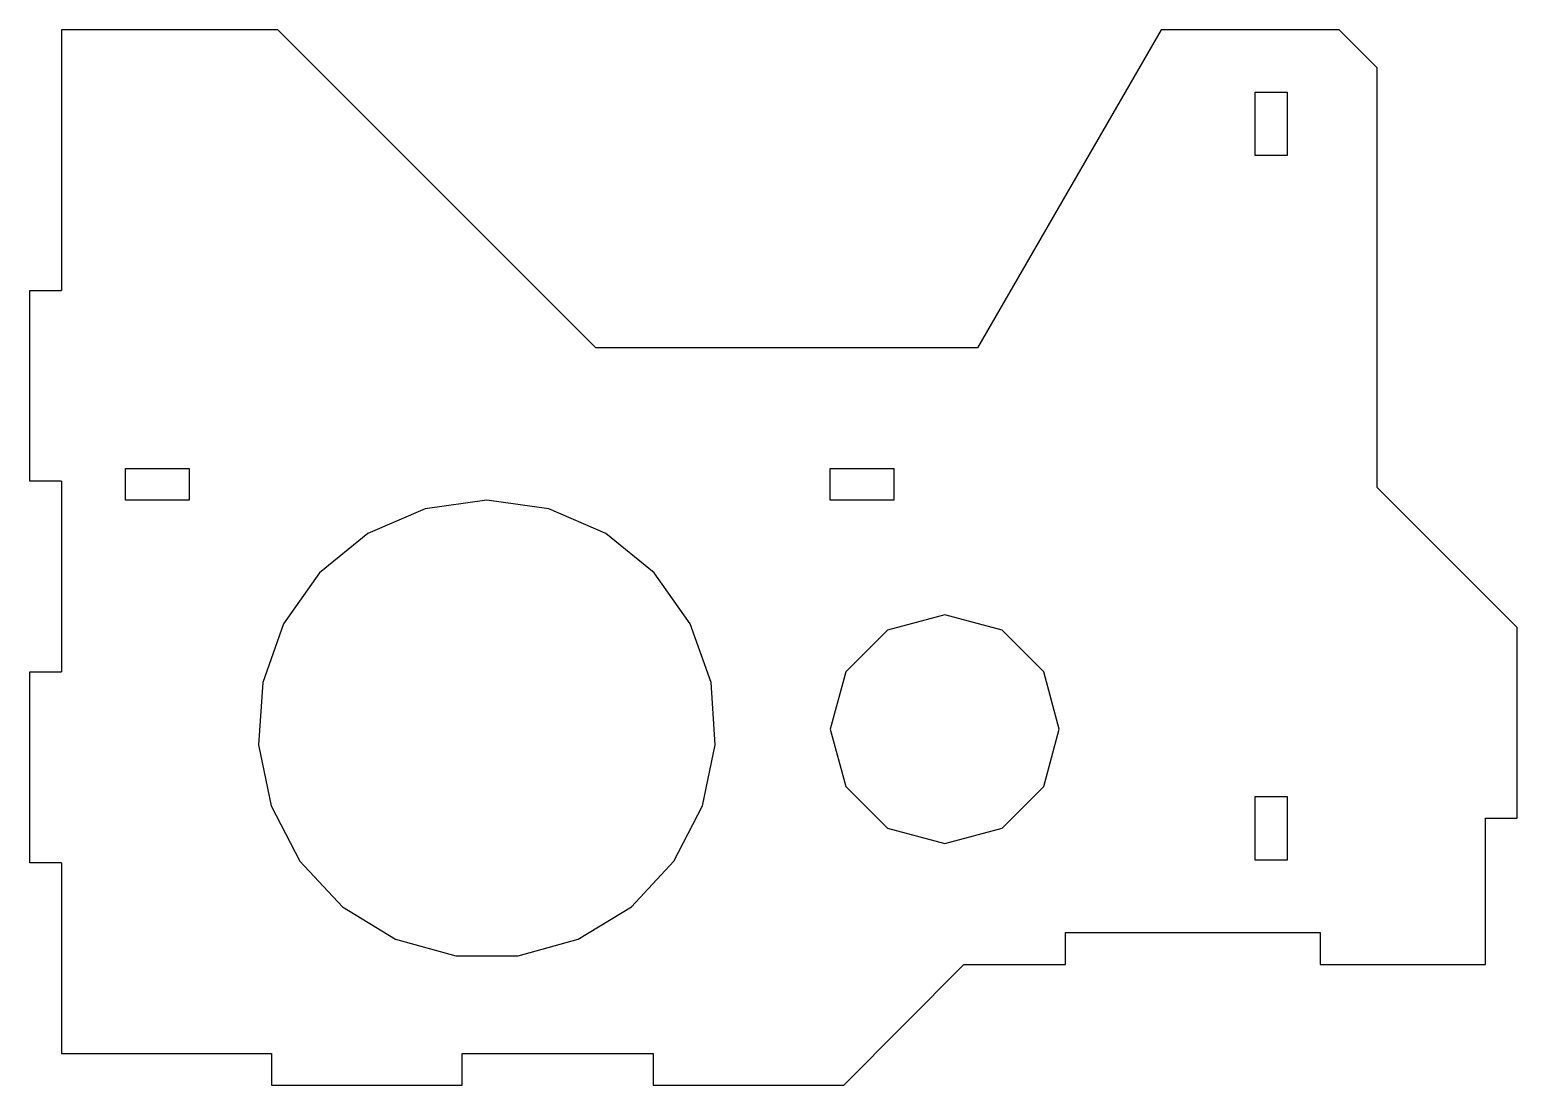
# Model space of a CAD drawing. Extents: x -58 to 59, y -36 to 47.
import ezdxf

# ---------------------------------------------------------------- set-up
doc = ezdxf.new("R2010")
doc.units = 0
doc.layers.get('0').update_dxf_attribs({"linetype": 'continuous'})

# ---------------------------------------------------------------- blocks, each defined once
blk = doc.blocks.new('SHAPE2DVIEW018')
at = {"color": 0}
for p, q in [((-38.43, 47), (-55.43, 47)), ((-55.43, 47), (-55.43, 26.5)), ((-13.43, 22), (-38.43, 47)), ((31, 47), (16.57, 22)), ((45, 47), (31, 47)), ((48, 44), (45, 47)), ((48, 11), (48, 44)), ((38.4, 37.1), (38.4, 42.1)), ((38.4, 42.1), (40.9, 42.1)), ((40.9, 42.1), (40.9, 37.1)), ((40.9, 37.1), (38.4, 37.1)), ((-57.93, 26.5), (-55.43, 26.5)), ((-57.93, 11.5), (-57.93, 26.5)), ((16.57, 22), (-13.43, 22)), ((-50.4, 10), (-50.4, 12.5)), ((-50.4, 12.5), (-45.4, 12.5)), ((-45.4, 12.5), (-45.4, 10)), ((5, 10), (5, 12.5)), ((5, 12.5), (10, 12.5)), ((10, 12.5), (10, 10)), ((-55.43, 11.5), (-57.93, 11.5)), ((-55.43, 11.5), (-55.43, -3.5)), ((59, 0), (48, 11)), ((-45.4, 10), (-50.4, 10)), ((10, 10), (5, 10)), ((59, -15), (59, 0)), ((-57.93, -3.5), (-55.43, -3.5)), ((-57.93, -18.5), (-57.93, -3.5)), ((38.4, -18.3), (38.4, -13.3)), ((38.4, -13.3), (40.9, -13.3)), ((40.9, -13.3), (40.9, -18.3)), ((56.5, -26.5), (56.5, -15)), ((56.5, -15), (59, -15)), ((-55.43, -18.5), (-57.93, -18.5)), ((-55.43, -18.5), (-55.43, -33.5)), ((40.9, -18.3), (38.4, -18.3)), ((23.5, -26.5), (23.5, -24)), ((23.5, -24), (43.5, -24)), ((43.5, -24), (43.5, -26.5)), ((6.07, -36), (15.5, -26.5)), ((15.5, -26.5), (23.5, -26.5)), ((43.5, -26.5), (56.5, -26.5)), ((-55.43, -33.5), (-38.93, -33.5)), ((-38.93, -33.5), (-38.93, -36)), ((-23.93, -36), (-23.93, -33.5)), ((-23.93, -33.5), (-8.93, -33.5)), ((-8.93, -33.5), (-8.93, -36)), ((-38.93, -36), (-23.93, -36)), ((-8.93, -36), (6.07, -36))]:
    blk.add_line(p, q, dxfattribs=at)
for points in [[(-22, 10), (-26.86, 9.33), (-31.35, 7.38), (-35.16, 4.29), (-37.98, 0.28), (-39.62, -4.34), (-39.96, -9.23), (-38.96, -14.03), (-36.71, -18.38), (-33.36, -21.96), (-29.17, -24.51), (-24.45, -25.83), (-19.55, -25.83), (-14.83, -24.51), (-10.64, -21.96), (-7.29, -18.38), (-5.04, -14.03), (-4.04, -9.23), (-4.38, -4.34), (-6.02, 0.28), (-8.84, 4.29), (-12.65, 7.38), (-17.14, 9.33), (-22, 10)], [(14, 1), (9.5, -0.21), (6.21, -3.5), (5, -8), (6.21, -12.5), (9.5, -15.79), (14, -17), (18.5, -15.79), (21.79, -12.5), (23, -8), (21.79, -3.5), (18.5, -0.21), (14, 1)]]:
    blk.add_lwpolyline(points, dxfattribs=at)

msp = doc.modelspace()

# ---------------------------------------------------------------- block references
at = {"color": 0}
msp.add_blockref('SHAPE2DVIEW018', (0, 0), dxfattribs=at)

doc.saveas('drawing.dxf')
